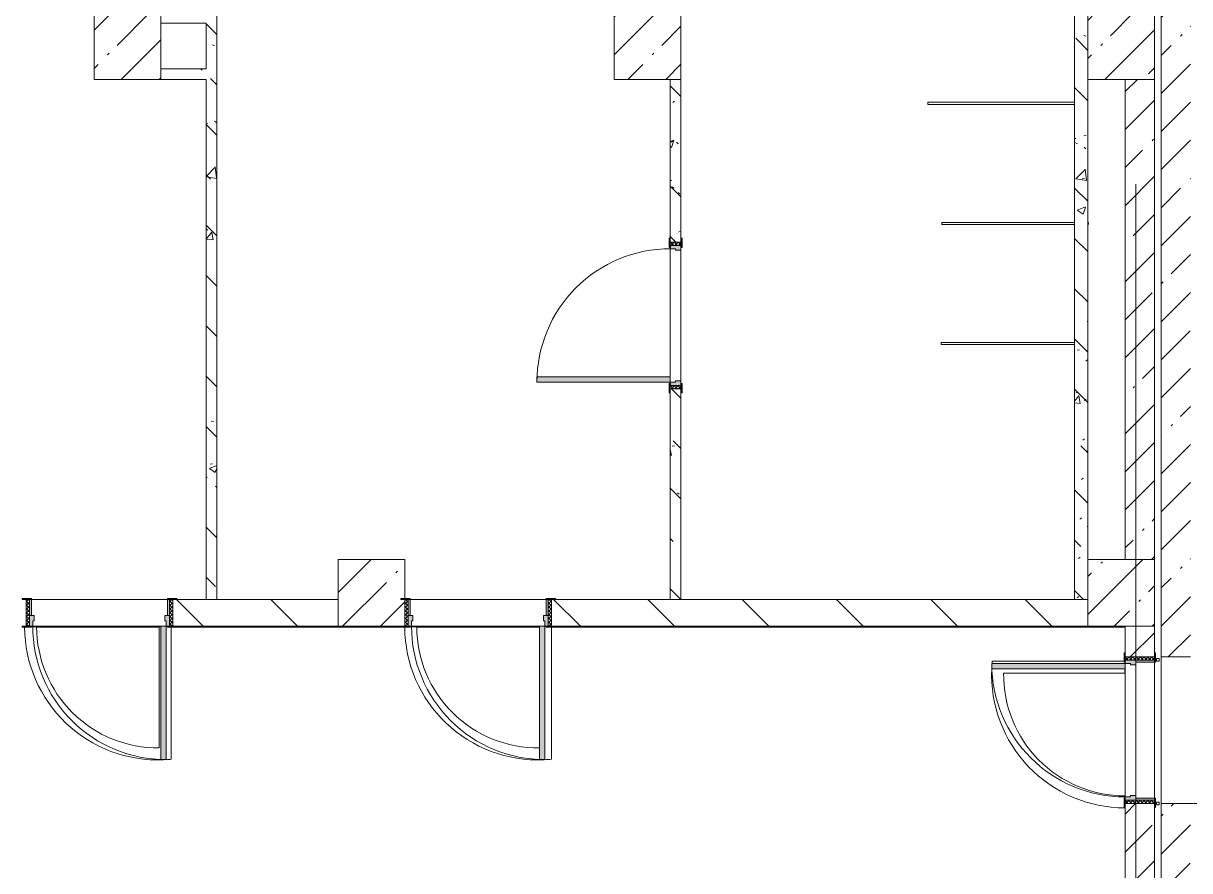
# Model space of a CAD drawing. Header units: millimetres. Extents: x -2911 to 191903, y -8553 to 29000.
# Drawn here: x 136139 to 144884, y 16767 to 23120 of the extents above; entities that cross this region are included whole.
import ezdxf

# ---------------------------------------------------------------- set-up
doc = ezdxf.new("R2010")
doc.units = ezdxf.units.MM
for name, color, linetype, lineweight, true_color in [('A-DOOR-1', 7, 'Continuous', 5, 0xaaaaaa), ('A-DOOR-2', 7, 'Continuous', 5, 0xe2e2e2), ('A-DOOR-FRAM-1', 7, 'Continuous', 5, 0xe2e2e2), ('A-DOOR-FRAM-2', 7, 'Continuous', 5, 0xaaaaaa), ('A-FLOR-3', 7, 'Continuous', 5, 0xaaaaaa), ('I-WALL-5', 7, 'Continuous', 5, 0x787878)]:
    doc.layers.add(name, color=color, linetype=linetype, lineweight=lineweight, true_color=true_color)
for name, color, linetype, lineweight in [('A-GENM-1', 7, 'Continuous', 5), ('A-WALL', 7, 'Continuous', 9), ('A-WALL-4', 7, 'Continuous', 5), ('I-WALL-3', 7, 'Continuous', 5), ('S-COLS-2', 7, 'Continuous', 5), ('Оси', 7, 'Continuous', 9)]:
    doc.layers.add(name, color=color, linetype=linetype, lineweight=lineweight)
pattern_1 = [(45, (59919.87, 0), (-285.1231, 285.1231), []), (45, (60205, 0), (-285.1231, 285.1231), [504.031, -100.806, 16.764, -84.042])]
pattern_2 = [(135, (59919.9, 0), (-377.1708, -377.1708), [533.4, -88.9, 17.78, -88.9]), (135, (59919.9, 376.94), (-377.1708, -377.1708), []), (50, (59919.9, 0), (637.6445, -55.7866), [66.675, -733.425]), (355, (59919.9, 0), (-123.3494, 668.699), [53.34, -586.74]), (100.451, (59973, -4.65), (514.299, 612.908), [56.665, -623.315]), (46.184, (59919.9, 177.8), (948.7764, -147.15), [100.012, -1100.137]), (96.636, (59998.9, 165.5), (830.909, 865.997), [84.998, -934.973]), (351.184, (59919.9, 177.8), (830.918, 865.988), [80.01, -880.11]), (21, (60008.8, 133.35), (530.6506, -357.9283), [66.675, -733.425]), (326, (60008.8, 133.35), (216.308, 644.6585), [53.34, -586.74]), (71.451, (60053, 103.5), (746.9596, 286.7243), [56.665, -623.315]), (37.5, (59919.87, 0), (10.81053, 295.9426), [16.764, -562.864, 16.764, -578.866, -588.962]), (37.5, (59919.87, 0), (10.81053, 295.9426), [-1175.258, 16.764, -572.198]), (7.5, (59919.87, 0), (233.8692, 350.6318), [16.764, -322.834, 16.764, -549.529, -224.472]), (7.5, (59919.87, 0), (233.8692, 350.6318), [-905.891, 16.764, -207.708]), (327.5, (59721.63, 0), (474.5678, -20.0513), [16.764, -205.486, 16.764, -676.656, -920.115]), (327.5, (59721.63, 0), (474.5678, -20.0513), [-915.67, 16.764, -903.351]), (317.5, (59632.73, 0), (518.4522, 88.9934), [16.764, -272.161, 16.764, -443.738, -653.415]), (317.5, (59632.73, 0), (518.4522, 88.9934), [-749.427, 16.764, -636.651])]

# ---------------------------------------------------------------- blocks, each defined once
blk = doc.blocks.new('BSC_Колонна _Прямоугольная - 500х500-23287078-2_5_1_птичка')
at = {"layer": 'S-COLS-2'}
h = blk.add_hatch(dxfattribs=at)
h.set_pattern_fill('FP_85', color=256, style=0, pattern_type=2)
h.set_pattern_definition([(45, (-84450, -22950), (-285.1231, 285.1231), []), (45, (-84164.88, -22950), (-285.1231, 285.1231), [504.031, -100.806, 16.764, -84.042])])
h.paths.add_polyline_path([(-250, -250), (250, -250), (250, 250), (-250, 250), (-250, -160)])
for p, q in [((250, 250), (-250, 250)), ((-250, 250), (-250, -250)), ((250, -250), (250, 250)), ((-250, -250), (250, -250))]:
    blk.add_line(p, q, dxfattribs=at)
blk = doc.blocks.new('BSC_Колонна _Прямоугольная - 500х500-V81-2_5_1_птичка')
at = {"layer": 'S-COLS-2'}
h = blk.add_hatch(dxfattribs=at)
h.set_pattern_fill('FP_110', color=256, style=0, pattern_type=2)
h.set_pattern_definition([(45, (-77000, -22950), (-285.1231, 285.1231), []), (45, (-76714.88, -22950), (-285.1231, 285.1231), [504.031, -100.806, 16.764, -84.042])])
h.paths.add_polyline_path([(-250, -250), (250, -250), (250, 250), (-250, 250), (-250, -160)])
for p, q in [((250, 250), (-250, 250)), ((-250, 250), (-250, -250)), ((250, -250), (250, 250)), ((-250, -250), (250, -250))]:
    blk.add_line(p, q, dxfattribs=at)
blk = doc.blocks.new('110_Дверь_СКБ_1Ст_Внутренняя1 - Д-4 1100x2100h_су мгн-V86-2_5_1_птичка')
at = {"layer": 'A-DOOR-1'}
h = blk.add_hatch(dxfattribs=at)
h.set_pattern_fill('FP_116', color=256, style=0, pattern_type=2)
h.set_pattern_definition([(135, (1751.41, 104.685), (-14.14214, -14.14214), []), (225, (1751.41, 104.685), (14.14214, -14.14214), [])])
h.paths.add_polyline_path([(537.5, -40), (562.5, -40), (562.5, 40), (537.5, 40)])
at = {"layer": 'A-DOOR-2'}
h = blk.add_hatch(color=256, dxfattribs=at)
h.paths.add_polyline_path([(-512.5, 40), (-512.5, -40), (-477.5, -40), (-477.5, 0), (-487.5, 0), (-487.5, 40)])
h.paths.add_polyline_path([(502.5, 0), (502.5, -40), (537.5, -40), (537.5, 40), (512.5, 40), (512.5, 0)])
at = {"layer": 'A-DOOR-FRAM-1'}
for points in [[(-487.5, 1040), (-487.5, 40), (-447.5, 40), (-447.5, 1040)], [(-567.5, 40), (-497.5, 40), (-497.5, 48), (-567.5, 48)], [(522.5, 40), (592.5, 40), (592.5, 48), (522.5, 48)], [(-567.5, -48), (-497.5, -48), (-497.5, -40), (-567.5, -40)], [(522.5, -48), (592.5, -48), (592.5, -40), (522.5, -40)]]:
    blk.add_hatch(color=256, dxfattribs=at).paths.add_polyline_path(points)
at = {"layer": 'A-DOOR-FRAM-2'}
h = blk.add_hatch(dxfattribs=at)
h.set_pattern_fill('FP_117', color=256, style=0, pattern_type=2)
h.set_pattern_definition([(45, (-371.384, 104.685), (-14.1421, 14.1421), []), (135, (-371.384, 104.685), (-14.1421, -14.1421), [])])
h.paths.add_polyline_path([(-537.5, -40), (-512.5, -40), (-512.5, 40), (-537.5, 40)])
at = {"layer": 'A-DOOR-1'}
for p, q in [((-487.5, 1040), (-487.5, 40)), ((-447.5, 1040), (-487.5, 1040)), ((-447.5, 40), (-447.5, 1040)), ((-487.5, 40), (-447.5, 40))]:
    blk.add_line(p, q, dxfattribs=at)
blk.add_arc((-487.5, 40), 1000, 360, 90, dxfattribs=at)
at = {"layer": 'A-DOOR-FRAM-2'}
for p, q in [((-497.5, 48), (-567.5, 48)), ((-567.5, 48), (-567.5, 40)), ((-567.5, 40), (-497.5, 40)), ((-512.5, 40), (-537.5, 40)), ((-537.5, 40), (-537.5, -40)), ((-487.5, 40), (-512.5, 40)), ((-512.5, 40), (-512.5, -40)), ((-512.5, -40), (-512.5, 40)), ((-497.5, 40), (-512.5, 40)), ((-512.5, 40), (-512.5, 39)), ((-512.5, 39), (-497.5, 39)), ((-497.5, 40), (-497.5, 48)), ((-497.5, 39), (-497.5, 40)), ((-487.5, 0), (-487.5, 40)), ((-477.5, 0), (-487.5, 0)), ((-477.5, -40), (-477.5, 0)), ((512.5, 0), (502.5, 0)), ((502.5, 0), (502.5, -40)), ((512.5, 40), (512.5, 0)), ((537.5, 40), (512.5, 40)), ((592.5, 48), (522.5, 48)), ((522.5, 48), (522.5, 40)), ((537.5, 40), (522.5, 40)), ((522.5, 40), (522.5, 39)), ((522.5, 40), (592.5, 40)), ((522.5, 39), (537.5, 39)), ((537.5, -40), (537.5, 40)), ((562.5, 40), (537.5, 40)), ((537.5, 40), (537.5, -40)), ((537.5, 39), (537.5, 40)), ((562.5, -40), (562.5, 40)), ((592.5, 40), (592.5, 48)), ((-497.5, -40), (-567.5, -40)), ((-567.5, -40), (-567.5, -48)), ((-567.5, -48), (-497.5, -48)), ((-537.5, -40), (-512.5, -40)), ((-497.5, -39), (-512.5, -39)), ((-512.5, -39), (-512.5, -40)), ((-512.5, -40), (-477.5, -40)), ((-512.5, -40), (-497.5, -40)), ((-497.5, -40), (-497.5, -39)), ((-497.5, -48), (-497.5, -40)), ((502.5, -40), (537.5, -40)), ((537.5, -39), (522.5, -39)), ((522.5, -39), (522.5, -40)), ((522.5, -40), (537.5, -40)), ((592.5, -40), (522.5, -40)), ((522.5, -40), (522.5, -48)), ((522.5, -48), (592.5, -48)), ((537.5, -40), (537.5, -39)), ((537.5, -40), (562.5, -40)), ((592.5, -48), (592.5, -40))]:
    blk.add_line(p, q, dxfattribs=at)
blk = doc.blocks.new('110_Дверь_СКБ_1Ст_Внутренняя1 - Д-4 1100x2100h_су мгн-V87-2_5_1_птичка')
at = {"layer": 'A-DOOR-1'}
h = blk.add_hatch(dxfattribs=at)
h.set_pattern_fill('FP_91', color=256, style=0, pattern_type=2)
h.set_pattern_definition([(135, (1751.41, 164.685), (-14.14214, -14.14214), []), (225, (1751.41, 164.685), (14.14214, -14.14214), [])])
h.paths.add_polyline_path([(562.5, 100), (537.5, 100), (537.5, -100), (562.5, -100)])
at = {"layer": 'A-DOOR-2'}
h = blk.add_hatch(color=256, dxfattribs=at)
h.paths.add_polyline_path([(512.5, 100), (512.5, 60), (502.5, 60), (502.5, 20), (537.5, 20), (537.5, 100)])
h.paths.add_polyline_path([(-487.5, 100), (-512.5, 100), (-512.5, 20), (-477.5, 20), (-477.5, 60), (-487.5, 60)])
at = {"layer": 'A-DOOR-FRAM-1'}
for points in [[(-487.5, 1100), (-487.5, 100), (-447.5, 100), (-447.5, 1100)], [(-567.5, 108), (-567.5, 100), (-497.5, 100), (-497.5, 108)], [(592.5, 108), (522.5, 108), (522.5, 100), (592.5, 100)], [(-497.5, 20), (-512.5, 20), (-512.5, -100), (-497.5, -100)], [(537.5, 20), (522.5, 20), (522.5, -100), (537.5, -100)], [(-567.5, -100), (-567.5, -108), (-497.5, -108), (-497.5, -100)], [(592.5, -100), (522.5, -100), (522.5, -108), (592.5, -108)]]:
    blk.add_hatch(color=256, dxfattribs=at).paths.add_polyline_path(points)
at = {"layer": 'A-DOOR-FRAM-2'}
h = blk.add_hatch(dxfattribs=at)
h.set_pattern_fill('FP_92', color=256, style=0, pattern_type=2)
h.set_pattern_definition([(45, (-371.384, 164.685), (-14.1421, 14.1421), []), (135, (-371.384, 164.685), (-14.1421, -14.1421), [])])
h.paths.add_polyline_path([(-512.5, 100), (-537.5, 100), (-537.5, -100), (-512.5, -100)])
at = {"layer": 'A-DOOR-1'}
for p, q in [((-487.5, 1100), (-487.5, 100)), ((-447.5, 1100), (-487.5, 1100)), ((-447.5, 100), (-447.5, 1100)), ((-487.5, 100), (-447.5, 100))]:
    blk.add_line(p, q, dxfattribs=at)
blk.add_arc((-487.5, 100), 1000, 360, 90, dxfattribs=at)
at = {"layer": 'A-DOOR-FRAM-2'}
for p, q in [((-497.5, 108), (-567.5, 108)), ((-567.5, 108), (-567.5, 100)), ((-567.5, 100), (-497.5, 100)), ((-512.5, 100), (-537.5, 100)), ((-537.5, 100), (-537.5, -100)), ((-487.5, 100), (-512.5, 100)), ((-512.5, 100), (-512.5, 20)), ((-512.5, -100), (-512.5, 100)), ((-497.5, 100), (-512.5, 100)), ((-512.5, 100), (-512.5, 99)), ((-512.5, 99), (-497.5, 99)), ((-497.5, 100), (-497.5, 108)), ((-497.5, 99), (-497.5, 100)), ((-487.5, 60), (-487.5, 100)), ((512.5, 100), (512.5, 60)), ((537.5, 100), (512.5, 100)), ((592.5, 108), (522.5, 108)), ((522.5, 108), (522.5, 100)), ((537.5, 100), (522.5, 100)), ((522.5, 100), (522.5, 99)), ((522.5, 100), (592.5, 100)), ((522.5, 99), (537.5, 99)), ((537.5, 20), (537.5, 100)), ((562.5, 100), (537.5, 100)), ((537.5, 100), (537.5, -100)), ((537.5, 99), (537.5, 100)), ((562.5, -100), (562.5, 100)), ((592.5, 100), (592.5, 108)), ((-512.5, 20), (-477.5, 20)), ((-497.5, 20), (-512.5, 20)), ((-512.5, 20), (-512.5, -100)), ((-497.5, -100), (-497.5, 20)), ((-477.5, 60), (-487.5, 60)), ((-477.5, 20), (-477.5, 60)), ((512.5, 60), (502.5, 60)), ((502.5, 60), (502.5, 20)), ((502.5, 20), (537.5, 20)), ((537.5, 20), (522.5, 20)), ((522.5, 20), (522.5, -100)), ((537.5, -100), (537.5, 20)), ((-497.5, -100), (-567.5, -100)), ((-567.5, -100), (-567.5, -108)), ((-567.5, -108), (-497.5, -108)), ((-537.5, -100), (-512.5, -100)), ((-512.5, -100), (-497.5, -100)), ((-497.5, -108), (-497.5, -100)), ((522.5, -100), (537.5, -100)), ((592.5, -100), (522.5, -100)), ((522.5, -100), (522.5, -108)), ((522.5, -108), (592.5, -108)), ((537.5, -100), (562.5, -100)), ((592.5, -108), (592.5, -100))]:
    blk.add_line(p, q, dxfattribs=at)
blk = doc.blocks.new('131_Сантехническая перегородка - СП-2-29831410-2_5_1_птичка')
at = {"layer": 'A-GENM-1'}
for p, q in [((0, 8), (1100, 8)), ((1100, 8), (1100, -8)), ((1100, -8), (0, -8))]:
    blk.add_line(p, q, dxfattribs=at)
blk = doc.blocks.new('131_Сантехническая перегородка - СП-2-16286057-2_5_1_птичка')
at = {"layer": 'A-GENM-1'}
for p, q in [((0, 8), (995.7, 8)), ((0, 8), (0, -8)), ((1100, 8), (1100, -8)), ((995.7, -8), (0, -8))]:
    blk.add_line(p, q, dxfattribs=at)
blk = doc.blocks.new('131_Сантехническая перегородка - СП-2-V90-2_5_1_птичка')
at = {"layer": 'A-GENM-1'}
for p, q in [((0, 8), (1000.7, 8)), ((0, 8), (0, -8)), ((1000.7, -8), (0, -8))]:
    blk.add_line(p, q, dxfattribs=at)
blk = doc.blocks.new('110_Дверь_СКБ_1Ст_Внутренняя1 - Д-4 _л_ 1100x2100h_су мгн-V115-2_5_1_птичка')
at = {"layer": 'A-DOOR-1'}
h = blk.add_hatch(dxfattribs=at)
h.set_pattern_fill('FP_114', color=256, style=0, pattern_type=2)
h.set_pattern_definition([(135, (1751.41, 174.685), (-14.14214, -14.14214), []), (225, (1751.41, 174.685), (14.14214, -14.14214), [])])
h.paths.add_polyline_path([(537.5, -110), (562.5, -110), (562.5, 110), (537.5, 110)])
at = {"layer": 'A-DOOR-2'}
h = blk.add_hatch(color=256, dxfattribs=at)
h.paths.add_polyline_path([(-512.5, 110), (-512.5, 30), (-477.5, 30), (-477.5, 70), (-487.5, 70), (-487.5, 110)])
h.paths.add_polyline_path([(502.5, 70), (502.5, 30), (537.5, 30), (537.5, 110), (512.5, 110), (512.5, 70)])
at = {"layer": 'A-DOOR-FRAM-1'}
for points in [[(472.5, 110), (512.5, 110), (512.5, 1110), (472.5, 1110), (472.5, 401.4)], [(-567.5, 110), (-497.5, 110), (-497.5, 118), (-567.5, 118)], [(522.5, 110), (592.5, 110), (592.5, 118), (522.5, 118)], [(-512.5, 30), (-512.5, -110), (-497.5, -110), (-497.5, 30)], [(522.5, -110), (537.5, -110), (537.5, 30), (522.5, 30)], [(-567.5, -118), (-497.5, -118), (-497.5, -110), (-567.5, -110)], [(522.5, -118), (592.5, -118), (592.5, -110), (522.5, -110)]]:
    blk.add_hatch(color=256, dxfattribs=at).paths.add_polyline_path(points)
at = {"layer": 'A-DOOR-FRAM-2'}
h = blk.add_hatch(dxfattribs=at)
h.set_pattern_fill('FP_115', color=256, style=0, pattern_type=2)
h.set_pattern_definition([(45, (-371.384, 174.685), (-14.1421, 14.1421), []), (135, (-371.384, 174.685), (-14.1421, -14.1421), [])])
h.paths.add_polyline_path([(-537.5, 110), (-537.5, -110), (-512.5, -110), (-512.5, 110)])
at = {"layer": 'A-DOOR-1'}
for p, q in [((512.5, 1110), (472.5, 1110)), ((472.5, 1110), (472.5, 110)), ((512.5, 110), (512.5, 1110)), ((472.5, 110), (512.5, 110))]:
    blk.add_line(p, q, dxfattribs=at)
blk.add_arc((512.5, 110), 1000, 90, 180, dxfattribs=at)
at = {"layer": 'A-DOOR-FRAM-2'}
for p, q in [((-497.5, 118), (-567.5, 118)), ((-567.5, 118), (-567.5, 110)), ((-567.5, 110), (-497.5, 110)), ((-512.5, 110), (-537.5, 110)), ((-537.5, 110), (-537.5, -110)), ((-487.5, 110), (-512.5, 110)), ((-512.5, 110), (-512.5, 30)), ((-512.5, -110), (-512.5, 110)), ((-497.5, 110), (-512.5, 110)), ((-512.5, 110), (-512.5, 109)), ((-512.5, 109), (-497.5, 109)), ((-497.5, 110), (-497.5, 118)), ((-497.5, 109), (-497.5, 110)), ((-487.5, 70), (-487.5, 110)), ((512.5, 110), (512.5, 70)), ((537.5, 110), (512.5, 110)), ((592.5, 118), (522.5, 118)), ((522.5, 118), (522.5, 110)), ((537.5, 110), (522.5, 110)), ((522.5, 110), (522.5, 109)), ((522.5, 110), (592.5, 110)), ((522.5, 109), (537.5, 109)), ((537.5, 30), (537.5, 110)), ((562.5, 110), (537.5, 110)), ((537.5, 110), (537.5, -110)), ((537.5, 109), (537.5, 110)), ((562.5, -110), (562.5, 110)), ((592.5, 110), (592.5, 118)), ((-512.5, 30), (-477.5, 30)), ((-497.5, 30), (-512.5, 30)), ((-512.5, 30), (-512.5, -110)), ((-497.5, -110), (-497.5, 30)), ((-477.5, 70), (-487.5, 70)), ((-477.5, 30), (-477.5, 70)), ((512.5, 70), (502.5, 70)), ((502.5, 70), (502.5, 30)), ((502.5, 30), (537.5, 30)), ((537.5, 30), (522.5, 30)), ((522.5, 30), (522.5, -110)), ((537.5, -110), (537.5, 30)), ((-497.5, -110), (-567.5, -110)), ((-567.5, -110), (-567.5, -118)), ((-567.5, -118), (-497.5, -118)), ((-537.5, -110), (-512.5, -110)), ((-512.5, -110), (-497.5, -110)), ((-497.5, -118), (-497.5, -110)), ((522.5, -110), (537.5, -110)), ((592.5, -110), (522.5, -110)), ((522.5, -110), (522.5, -118)), ((522.5, -118), (592.5, -118)), ((537.5, -110), (562.5, -110)), ((592.5, -118), (592.5, -110))]:
    blk.add_line(p, q, dxfattribs=at)
blk = doc.blocks.new('BSC_Колонна _Прямоугольная - 500х500-V134-2_5_1_птичка')
at = {"layer": 'S-COLS-2'}
h = blk.add_hatch(dxfattribs=at)
h.set_pattern_fill('FP_156', color=256, style=0, pattern_type=2)
h.set_pattern_definition([(45, (-78830, -18850), (-285.1231, 285.1231), []), (45, (-78544.88, -18850), (-285.1231, 285.1231), [504.031, -100.806, 16.764, -84.042])])
h.paths.add_polyline_path([(-206.5, -250), (250, -250), (250, -50), (220, -50), (220, -42), (250, -42), (250, 250), (-250, 250), (-250, -250)])
for p, q in [((250, 250), (-250, 250)), ((-250, 250), (-250, -250)), ((250, -42), (250, 250)), ((-250, -250), (220, -250))]:
    blk.add_line(p, q, dxfattribs=at)
blk = doc.blocks.new('BSC_Колонна _Прямоугольная - 500х500-V135-2_5_1_птичка')
at = {"layer": 'S-COLS-2'}
h = blk.add_hatch(dxfattribs=at)
h.set_pattern_fill('FP_157', color=256, style=0, pattern_type=2)
h.set_pattern_definition([(45, (-84450, -18850), (-285.1231, 285.1231), []), (45, (-84164.88, -18850), (-285.1231, 285.1231), [504.031, -100.806, 16.764, -84.042])])
h.paths.add_polyline_path([(-250, -250), (250, -250), (250, 250), (-250, 250), (-250, -109.1)])
for p, q in [((250, 250), (-250, 250)), ((-250, 250), (-250, -250)), ((250, -250), (250, 250)), ((-250, -250), (250, -250))]:
    blk.add_line(p, q, dxfattribs=at)
blk = doc.blocks.new('BSC_Колонна _Прямоугольная - 500х500-V136-2_5_1_птичка')
at = {"layer": 'S-COLS-2'}
h = blk.add_hatch(dxfattribs=at)
h.set_pattern_fill('FP_158', color=256, style=0, pattern_type=2)
h.set_pattern_definition([(45, (-80900, -22950), (-285.1231, 285.1231), []), (45, (-80614.88, -22950), (-285.1231, 285.1231), [504.031, -100.806, 16.764, -84.042])])
h.paths.add_polyline_path([(-250, -250), (250, -250), (250, 250), (-250, 250), (-250, -160)])
for p, q in [((250, 250), (-250, 250)), ((-250, 250), (-250, -250)), ((250, -250), (250, 250)), ((-250, -250), (250, -250))]:
    blk.add_line(p, q, dxfattribs=at)

msp = doc.modelspace()

# ---------------------------------------------------------------- hatches: boundary and pattern name
at = {"layer": 'I-WALL-3'}
h = msp.add_hatch(dxfattribs=at)
h.set_pattern_fill('FP_84', color=256, style=0, pattern_type=2)
h.set_pattern_definition(pattern_1)
h.paths.add_polyline_path([(144669.9, 18370), (144889.9, 18370), (144889.9, 27100), (144669.9, 27100), (144669.9, 18740.9)])
h = msp.add_hatch(dxfattribs=at)
h.set_pattern_fill('FP_84', color=256, style=0, pattern_type=2)
h.set_pattern_definition(pattern_1)
h.paths.add_polyline_path([(144619.9, 15150), (144619.9, 15530), (144399.9, 15530), (144399.9, 15150)])
h.paths.add_polyline_path([(144399.9, 18570), (144619.9, 18570), (144619.9, 18600), (144399.9, 18600)])
h.paths.add_polyline_path([(144399.9, 19100), (144619.9, 19100), (144619.9, 22700), (144399.9, 22700), (144399.9, 19319.3)])
h.paths.add_polyline_path([(144524, 23200), (144619.9, 23200), (144619.9, 26600), (144399.9, 26600), (144399.9, 23200)])
h = msp.add_hatch(dxfattribs=at)
h.set_pattern_fill('FP_87', color=256, style=0, pattern_type=2)
h.set_pattern_definition([(135, (59919.87, 0), (-353.5534, -353.5534), [])])
h.paths.add_polyline_path([(142253.5, 18600), (144119.9, 18600), (144119.9, 18800), (140099.9, 18800), (140099.9, 18600), (140398.4, 18600)])
h.paths.add_polyline_path([(137289.9, 18600), (138499.9, 18600), (138499.9, 18800), (137259.9, 18800), (137259.9, 18600)])
h.paths.add_polyline_path([(126679.9, 18600), (133459.9, 18600), (133459.9, 18800), (126679.9, 18800)])
h.paths.add_polyline_path([(133959.9, 18600), (136159.9, 18600), (136159.9, 18800), (133959.9, 18800), (133959.9, 18681)])
h = msp.add_hatch(dxfattribs=at)
h.set_pattern_fill('FP_84', color=256, style=0, pattern_type=2)
h.set_pattern_definition(pattern_1)
h.paths.add_polyline_path([(144399.9, 15530), (144619.9, 15530), (144619.9, 17270), (144399.9, 17270), (144399.9, 15848.6)])
h.paths.add_polyline_path([(144619.9, 18370), (144619.9, 18570), (144399.9, 18570), (144399.9, 18370)])
h = msp.add_hatch(dxfattribs=at)
h.set_pattern_fill('FP_84', color=256, style=0, pattern_type=2)
h.set_pattern_definition(pattern_1)
h.paths.add_polyline_path([(144669.9, 16300), (144889.9, 16300), (144889.9, 17270), (144669.9, 17270), (144669.9, 17005.5)])
at = {"layer": 'I-WALL-5'}
h = msp.add_hatch(dxfattribs=at)
h.set_pattern_fill('FP_97', color=256, style=0, pattern_type=2)
h.set_pattern_definition(pattern_2)
h.paths.add_polyline_path([(137509.9, 18800), (137589.9, 18800), (137589.9, 26900), (137509.9, 26900), (137509.9, 20476.2)])
h = msp.add_hatch(dxfattribs=at)
h.set_pattern_fill('FP_97', color=256, style=0, pattern_type=2)
h.set_pattern_definition(pattern_2)
h.paths.add_polyline_path([(144108.5, 18800), (144119.9, 18800), (144119.9, 26900), (144020.6, 26900), (144020.6, 18800)])
h = msp.add_hatch(dxfattribs=at)
h.set_pattern_fill('FP_97', color=256, style=0, pattern_type=2)
h.set_pattern_definition(pattern_2)
h.paths.add_polyline_path([(137509.9, 22700), (137509.9, 22780), (137169.9, 22780), (137169.9, 22700)])
h = msp.add_hatch(dxfattribs=at)
h.set_pattern_fill('FP_97', color=256, style=0, pattern_type=2)
h.set_pattern_definition(pattern_2)
h.paths.add_polyline_path([(141069.9, 18800), (141069.9, 20380), (140989.9, 20380), (140989.9, 18800)])
h.paths.add_polyline_path([(140989.9, 21480), (141069.9, 21480), (141069.9, 22700), (140989.9, 22700), (140989.9, 21510)])

# ---------------------------------------------------------------- linework, layer by layer
at = {"layer": 'A-FLOR-3'}
for p, q in [((136238.8, 18596.6), (136199.9, 18596.6)), ((137158.8, 18592.9), (136239, 18592.9)), ((137169.9, 18597.6), (137158.8, 18597.6)), ((137158.8, 18597.6), (137158.8, 17687.6)), ((137219.9, 18597.6), (137209.9, 18597.6)), ((137248.8, 17602.6), (137248.8, 18592)), ((138969.9, 18592.9), (137289.9, 18592.9)), ((139088.8, 18596.6), (139039.9, 18596.6)), ((140008.8, 18592.9), (139089, 18592.9)), ((140008.8, 18597.6), (140008.8, 17687.6)), ((140059.9, 18597.6), (140049.9, 18597.6)), ((140098.8, 17602.6), (140098.8, 18592)), ((144399.9, 18592.9), (140129.9, 18592.9)), ((144669.9, 18370), (144669.9, 17270)), ((144391.9, 18338.2), (143403.9, 18338.2)), ((144398.9, 18320), (144398.9, 18330)), ((144398.9, 18248.2), (144398.9, 18280)), ((143489, 18248.2), (144398.9, 18248.2)), ((144397.9, 17310), (144397.9, 17328.2))]:
    msp.add_line(p, q, dxfattribs=at)
for centre, radius, start, end in [((137148.8, 18597.6), 1000, 180.32046, 272.39422), ((137148.8, 18597.6), 910, 180.06296, 270.62964), ((139998.8, 18597.6), 1000, 180.32046, 272.39422), ((139998.8, 18597.6), 910, 180.06296, 270.62964), ((144398.9, 18238.2), 1000, 177.59974, 269.9427), ((144398.9, 18238.2), 1000, 174.26083, 175.30446), ((144398.9, 18238.2), 910, 179.37036, 269.93704), ((137148.8, 18597.6), 1000, 273.50823, 275.73917), ((139998.8, 18597.6), 1000, 272.93441, 275.73917)]:
    msp.add_arc(centre, radius, start, end, dxfattribs=at)
at = {"layer": 'A-WALL'}
for p, q in [((137509.9, 18800), (137589.9, 18800)), ((140989.9, 18800), (141069.9, 18800)), ((144020.6, 18800), (144119.9, 18800))]:
    msp.add_line(p, q, dxfattribs=at)
at = {"layer": 'A-WALL-4'}
for p, q in [((144654.9, 18358.5), (144634.9, 18358.5)), ((144634.9, 18358.5), (144634.9, 18338.5)), ((144634.9, 18338.5), (144654.9, 18338.5)), ((144654.9, 18338.5), (144654.9, 18358.5)), ((144654.9, 17280), (144634.9, 17280)), ((144634.9, 17280), (144634.9, 17260)), ((144634.9, 17260), (144654.9, 17260)), ((144654.9, 17260), (144654.9, 17280))]:
    msp.add_line(p, q, dxfattribs=at)
at = {"layer": 'I-WALL-3'}
for p, q in [((144669.9, 27100), (144669.9, 18370)), ((137589.9, 18800), (137589.9, 26900)), ((144020.6, 23420), (144020.6, 18800)), ((137169.9, 23120), (137509.9, 23120)), ((137509.9, 23120), (137509.9, 22780)), ((137509.9, 22780), (137169.9, 22780)), ((137169.9, 22700), (137509.9, 22700)), ((137509.9, 22700), (137509.9, 18800)), ((140989.9, 22700), (140989.9, 21510)), ((141069.9, 21510), (141069.9, 22700)), ((144120.6, 19100), (144120.6, 22700)), ((144399.9, 22700), (144399.9, 19100)), ((144619.9, 19100), (144619.9, 22700)), ((140989.9, 20470), (140989.9, 21430)), ((141069.9, 21420), (141069.9, 20440)), ((140989.9, 20350), (140989.9, 18800)), ((141069.9, 18800), (141069.9, 20350)), ((136199.9, 18800), (137219.9, 18800)), ((137509.9, 18800), (137289.9, 18800)), ((138499.9, 18800), (137589.9, 18800)), ((139039.9, 18800), (140059.9, 18800)), ((140989.9, 18800), (140129.9, 18800)), ((144020.6, 18800), (141069.9, 18800)), ((137169.9, 18600), (136209.9, 18600)), ((137289.9, 18600), (138499.9, 18600)), ((140009.9, 18600), (139049.9, 18600)), ((140129.9, 18600), (144119.9, 18600)), ((144399.9, 18600), (144399.9, 18400)), ((144619.9, 18400), (144619.9, 18600)), ((144669.9, 18370), (144889.9, 18370)), ((144399.9, 17320), (144399.9, 18280)), ((144619.9, 18330), (144619.9, 17310)), ((144399.9, 17240), (144399.9, 16130)), ((144619.9, 11550), (144619.9, 17240)), ((146881.6, 17270), (144669.9, 17270)), ((144669.9, 17270), (144669.9, 10400))]:
    msp.add_line(p, q, dxfattribs=at)
at = {"layer": 'Оси'}
msp.add_line((144479.9, 10029.8), (144479.9, 21915.1), dxfattribs=at)

# ---------------------------------------------------------------- block references
at = {"layer": 'A-DOOR-1'}
for name, p, rotation in [('110_Дверь_СКБ_1Ст_Внутренняя1 - Д-4 1100x2100h_су мгн-V86-2_5_1_птичка', (141029.9, 20917.5), 89.99999999999984), ('110_Дверь_СКБ_1Ст_Внутренняя1 - Д-4 1100x2100h_су мгн-V87-2_5_1_птичка', (136722.4, 18700), 180), ('110_Дверь_СКБ_1Ст_Внутренняя1 - Д-4 1100x2100h_су мгн-V87-2_5_1_птичка', (139562.4, 18700), 180), ('110_Дверь_СКБ_1Ст_Внутренняя1 - Д-4 _л_ 1100x2100h_су мгн-V115-2_5_1_птичка', (144509.9, 17807.5), 89.9999999999999)]:
    msp.add_blockref(name, p, dxfattribs=dict(at, rotation=rotation))
at = {"layer": 'A-GENM-1', "rotation": 180}
msp.add_blockref('131_Сантехническая перегородка - СП-2-29831410-2_5_1_птичка', (144020.6, 22520), dxfattribs=at)
at = {"layer": 'A-GENM-1'}
for name, p in [('131_Сантехническая перегородка - СП-2-16286057-2_5_1_птичка', (143024.9, 21620)), ('131_Сантехническая перегородка - СП-2-V90-2_5_1_птичка', (143019.9, 20720))]:
    msp.add_blockref(name, p, dxfattribs=at)
at = {"layer": 'S-COLS-2'}
for name, p in [('BSC_Колонна _Прямоугольная - 500х500-V81-2_5_1_птичка', (136919.9, 22950)), ('BSC_Колонна _Прямоугольная - 500х500-V136-2_5_1_птичка', (140819.9, 22950)), ('BSC_Колонна _Прямоугольная - 500х500-23287078-2_5_1_птичка', (144369.9, 22950)), ('BSC_Колонна _Прямоугольная - 500х500-V134-2_5_1_птичка', (138749.9, 18850)), ('BSC_Колонна _Прямоугольная - 500х500-V135-2_5_1_птичка', (144369.9, 18850))]:
    msp.add_blockref(name, p, dxfattribs=at)

doc.saveas('drawing.dxf')
